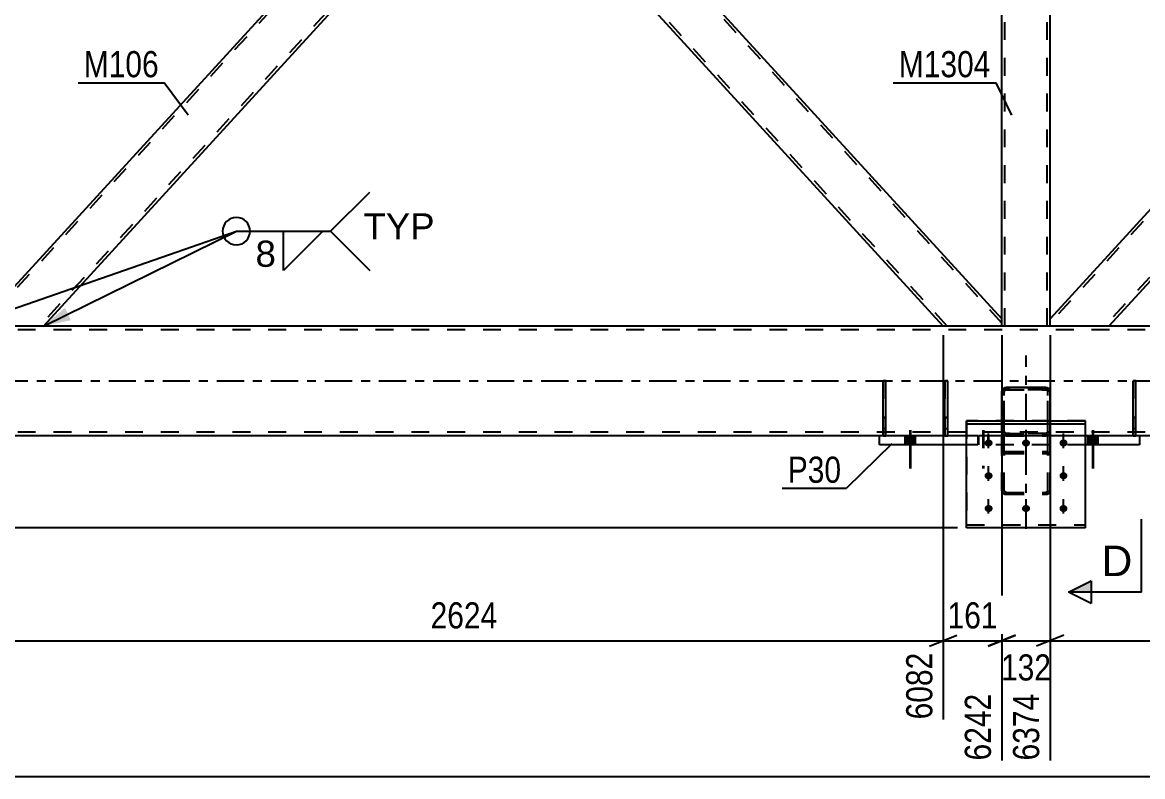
# Model space of a CAD drawing. Header units: millimetres. Extents: x -81 to 760, y -449 to 145.
# Drawn here: x 102.4 to 225.1, y -171 to -88.3 of the extents above; entities that cross this region are included whole.
import ezdxf

# ---------------------------------------------------------------- set-up
doc = ezdxf.new("R2010")
doc.units = ezdxf.units.MM
doc.linetypes.add('DXK_LINE_DOT2', pattern=[3.9198, 1.9599, -1.9599])
doc.linetypes.add('DXK_LINE_DOT3', pattern=[5.9187, 2.979, -0.9799, 0.9799, -0.9799])
doc.styles.add('Arial', font='ARIAL.TTF', dxfattribs={"height": 0.2})
doc.styles.add('Arial Narrow', font='ARIALN.TTF', dxfattribs={"height": 0.2})

# ---------------------------------------------------------------- blocks, each defined once
blk = doc.blocks.new('Part-122569792-3522 - 3516')
at = {"color": 2, "linetype": 'Continuous'}
for p, q in [((196.27, -134.6), (196.27, -133.6)), ((205.83, -133.6), (196.27, -133.6)), ((224.77, -133.6), (218.83, -133.6)), ((224.77, -133.6), (224.77, -134.6)), ((205.83, -134.6), (196.27, -134.6)), ((224.77, -134.6), (218.83, -134.6))]:
    blk.add_line(p, q, dxfattribs=at)
at = {"color": 7, "linetype": 'DXK_LINE_DOT2'}
for p, q in [((218.83, -133.6), (205.83, -133.6)), ((218.83, -134.6), (205.83, -134.6))]:
    blk.add_line(p, q, dxfattribs=at)
blk = doc.blocks.new('Part-122569792-3545 - 3516')
at = {"color": 7, "linetype": 'DXK_LINE_DOT3'}
blk.add_line((212.33, -143.82), (212.33, -124.84), dxfattribs=at)
at = {"color": 2, "linetype": 'Continuous'}
for p, q in [((209.69, -128.82), (209.73, -128.64)), ((209.73, -128.64), (209.83, -128.48)), ((209.83, -128.48), (209.99, -128.38)), ((209.99, -128.38), (210.17, -128.34)), ((210.17, -128.34), (214.49, -128.34)), ((214.49, -128.34), (214.68, -128.38)), ((214.68, -128.38), (214.83, -128.48)), ((214.83, -128.48), (214.94, -128.64)), ((214.94, -128.64), (214.97, -128.82)), ((209.69, -131.99), (209.69, -128.82)), ((214.97, -131.99), (214.97, -128.82))]:
    blk.add_line(p, q, dxfattribs=at)
at = {"color": 7, "linetype": 'DXK_LINE_DOT2'}
for p, q in [((209.95, -128.73), (209.93, -128.82)), ((210, -128.65), (209.95, -128.73)), ((210.08, -128.6), (210, -128.65)), ((210.17, -128.58), (210.08, -128.6)), ((210.17, -128.58), (214.49, -128.58)), ((214.59, -128.6), (214.49, -128.58)), ((214.66, -128.65), (214.59, -128.6)), ((214.71, -128.73), (214.66, -128.65)), ((214.73, -128.82), (214.71, -128.73)), ((209.93, -139.6), (209.93, -128.82)), ((214.73, -139.6), (214.73, -128.82)), ((209.69, -139.6), (209.69, -131.99)), ((214.97, -139.6), (214.97, -131.99)), ((209.73, -133.3), (209.69, -133.12)), ((209.83, -133.46), (209.73, -133.3)), ((209.99, -133.56), (209.83, -133.46)), ((209.93, -133.12), (209.95, -133.21)), ((209.95, -133.21), (210, -133.29)), ((210.17, -133.6), (209.99, -133.56)), ((210, -133.29), (210.08, -133.34)), ((210.08, -133.34), (210.17, -133.36)), ((210.17, -133.36), (214.49, -133.36)), ((210.17, -133.6), (214.49, -133.6)), ((214.49, -133.36), (214.59, -133.34)), ((214.68, -133.56), (214.49, -133.6)), ((214.59, -133.34), (214.66, -133.29)), ((214.66, -133.29), (214.71, -133.21)), ((214.83, -133.46), (214.68, -133.56)), ((214.71, -133.21), (214.73, -133.12)), ((214.94, -133.3), (214.83, -133.46)), ((214.97, -133.12), (214.94, -133.3)), ((209.73, -135.61), (209.69, -135.77)), ((209.83, -135.47), (209.73, -135.61)), ((209.99, -135.38), (209.83, -135.47)), ((209.93, -135.77), (209.95, -135.69)), ((209.95, -135.69), (210, -135.62)), ((210.17, -135.34), (209.99, -135.38)), ((210, -135.62), (210.08, -135.57)), ((210.08, -135.57), (210.17, -135.56)), ((210.17, -135.34), (214.49, -135.34)), ((210.17, -135.56), (214.49, -135.56)), ((214.68, -135.38), (214.49, -135.34)), ((214.49, -135.56), (214.59, -135.57)), ((214.59, -135.57), (214.66, -135.62)), ((214.66, -135.62), (214.71, -135.69)), ((214.83, -135.47), (214.68, -135.38)), ((214.71, -135.69), (214.73, -135.77)), ((214.94, -135.61), (214.83, -135.47)), ((214.97, -135.77), (214.94, -135.61)), ((209.69, -139.6), (209.73, -139.76)), ((209.73, -139.76), (209.83, -139.9)), ((209.95, -139.68), (209.93, -139.6)), ((210, -139.75), (209.95, -139.68)), ((210.08, -139.79), (210, -139.75)), ((210.17, -139.81), (210.08, -139.79)), ((210.17, -139.81), (214.49, -139.81)), ((214.59, -139.79), (214.49, -139.81)), ((214.66, -139.75), (214.59, -139.79)), ((214.71, -139.68), (214.66, -139.75)), ((214.73, -139.6), (214.71, -139.68)), ((214.83, -139.9), (214.94, -139.76)), ((214.94, -139.76), (214.97, -139.6)), ((209.83, -139.9), (209.99, -139.99)), ((209.99, -139.99), (210.17, -140.02)), ((210.17, -140.02), (214.49, -140.02)), ((214.49, -140.02), (214.68, -139.99)), ((214.68, -139.99), (214.83, -139.9))]:
    blk.add_line(p, q, dxfattribs=at)
blk = doc.blocks.new('Part-122569792-3546 - 3516')
at = {"color": 2, "linetype": 'Continuous'}
for p, q in [((209.73, -128.62), (209.69, -128.8)), ((209.83, -128.46), (209.73, -128.62)), ((209.99, -128.36), (209.83, -128.46)), ((210.17, -128.32), (209.99, -128.36)), ((214.49, -128.32), (210.17, -128.32)), ((214.68, -128.36), (214.49, -128.32)), ((214.83, -128.46), (214.68, -128.36)), ((214.94, -128.62), (214.83, -128.46)), ((214.97, -128.8), (214.94, -128.62)), ((209.69, -128.82), (209.69, -128.8)), ((214.97, -128.82), (214.97, -128.8))]:
    blk.add_line(p, q, dxfattribs=at)
at = {"color": 7, "linetype": 'DXK_LINE_DOT2'}
for p, q in [((209.69, -128.8), (209.73, -128.62)), ((209.93, -128.8), (209.95, -128.71)), ((209.95, -128.71), (210, -128.63)), ((209.99, -128.36), (210.17, -128.32)), ((210, -128.63), (210.08, -128.58)), ((210.08, -128.58), (210.17, -128.56)), ((214.49, -128.56), (210.17, -128.56)), ((214.49, -128.32), (214.68, -128.36)), ((214.49, -128.56), (214.59, -128.58)), ((214.59, -128.58), (214.66, -128.63)), ((214.66, -128.63), (214.71, -128.71)), ((214.71, -128.71), (214.73, -128.8)), ((214.94, -128.62), (214.97, -128.8)), ((209.69, -133.12), (209.69, -128.82)), ((209.93, -133.12), (209.93, -128.8)), ((214.73, -133.12), (214.73, -128.8)), ((214.97, -133.12), (214.97, -128.82)), ((209.69, -133.12), (209.73, -133.3)), ((209.73, -133.3), (209.69, -133.12)), ((209.73, -133.3), (209.83, -133.46)), ((209.83, -133.46), (209.99, -133.56)), ((209.95, -133.21), (209.93, -133.12)), ((210, -133.29), (209.95, -133.21)), ((209.99, -133.56), (210.17, -133.6)), ((210.08, -133.58), (209.99, -133.56)), ((210.08, -133.34), (210, -133.29)), ((210.17, -133.36), (210.08, -133.34)), ((210.17, -133.6), (210.08, -133.58)), ((214.49, -133.36), (210.17, -133.36)), ((214.49, -133.6), (210.17, -133.6)), ((214.59, -133.34), (214.49, -133.36)), ((214.49, -133.6), (214.68, -133.56)), ((214.66, -133.57), (214.49, -133.6)), ((214.66, -133.29), (214.59, -133.34)), ((214.71, -133.21), (214.66, -133.29)), ((214.68, -133.56), (214.66, -133.57)), ((214.68, -133.56), (214.83, -133.46)), ((214.73, -133.12), (214.71, -133.21)), ((214.83, -133.46), (214.94, -133.3)), ((214.94, -133.3), (214.97, -133.12)), ((214.97, -133.12), (214.94, -133.3))]:
    blk.add_line(p, q, dxfattribs=at)
for centre, start, end in [((210.17, -128.8), 112.5, 157.5), ((214.49, -128.8), 22.5, 67.5), ((210.17, -133.12), 202.5, 247.5), ((214.49, -133.12), 292.5, 337.5)]:
    blk.add_arc(centre, 0.48, start, end, dxfattribs=at)
blk = doc.blocks.new('Bolt-122569792-3547 - 3516')
at = {"linetype": 'Continuous'}
for points in [[(200.15, -133.6), (199.07, -133.6), (199.07, -134.6), (200.15, -134.6)], [(220.15, -133.6), (219.07, -133.6), (219.07, -134.6), (220.15, -134.6)]]:
    blk.add_hatch(color=1, dxfattribs=at).paths.add_polyline_path(points)
at = {"color": 1, "linetype": 'Continuous'}
for p, q in [((199.07, -133.6), (199.07, -134.6)), ((199.61, -133), (199.61, -137.2)), ((200.15, -133.6), (200.15, -134.6)), ((219.07, -133.6), (219.07, -134.6)), ((219.61, -133), (219.61, -137.2)), ((220.15, -133.6), (220.15, -134.6))]:
    blk.add_line(p, q, dxfattribs=at)
at = {"color": 1, "linetype": 'DXK_LINE_DOT2'}
for p, q in [((207.07, -133.6), (207.07, -134.6)), ((207.61, -133), (207.61, -137.2)), ((208.15, -133.6), (208.15, -134.6))]:
    blk.add_line(p, q, dxfattribs=at)
blk = doc.blocks.new('Bolt-122569792-3548 - 3516')
at = {"linetype": 'Continuous'}
for points in [[(200.21, -133.6), (199.13, -133.6), (199.13, -134.6), (200.21, -134.6)], [(220.21, -133.6), (219.13, -133.6), (219.13, -134.6), (220.21, -134.6)]]:
    blk.add_hatch(color=1, dxfattribs=at).paths.add_polyline_path(points)
at = {"color": 1, "linetype": 'Continuous'}
for p, q in [((199.13, -133.6), (199.13, -134.6)), ((199.67, -133), (199.67, -137.2)), ((200.21, -133.6), (200.21, -134.6)), ((219.13, -133.6), (219.13, -134.6)), ((219.67, -133), (219.67, -137.2)), ((220.21, -133.6), (220.21, -134.6))]:
    blk.add_line(p, q, dxfattribs=at)
at = {"color": 1, "linetype": 'DXK_LINE_DOT2'}
for p, q in [((207.13, -133.6), (207.13, -134.6)), ((207.67, -133), (207.67, -137.2)), ((208.21, -133.6), (208.21, -134.6))]:
    blk.add_line(p, q, dxfattribs=at)
blk = doc.blocks.new('Bolt-122569792-3682 - 3516')
at = {"color": 1, "linetype": 'DXK_LINE_DOT2'}
for p, q in [((208.23, -134.97), (208.23, -133.36)), ((212.33, -134.97), (212.33, -133.36)), ((216.43, -134.97), (216.43, -133.36)), ((208.23, -138.55), (208.23, -136.95)), ((216.43, -138.55), (216.43, -136.95)), ((208.23, -142.14), (208.23, -140.54)), ((212.33, -142.14), (212.33, -140.54)), ((216.43, -142.14), (216.43, -140.54))]:
    blk.add_line(p, q, dxfattribs=at)
blk = doc.blocks.new('Bolt-122569792-3685 - 3516')
at = {"linetype": 'Continuous'}
for points in [[(208.23, -134.02), (208.32, -134.03), (208.41, -134.05), (208.49, -134.09), (208.56, -134.15), (208.61, -134.21), (208.65, -134.29), (208.67, -134.36), (208.67, -134.44), (208.65, -134.52), (208.61, -134.6), (208.56, -134.66), (208.49, -134.72), (208.41, -134.76), (208.32, -134.78), (208.23, -134.79), (208.14, -134.78), (208.05, -134.76), (207.97, -134.72), (207.91, -134.66), (207.85, -134.6), (207.81, -134.52), (207.8, -134.44), (207.8, -134.36), (207.81, -134.29), (207.85, -134.21), (207.91, -134.15), (207.97, -134.09), (208.05, -134.05), (208.14, -134.03)], [(212.33, -134.02), (212.42, -134.03), (212.51, -134.05), (212.59, -134.09), (212.66, -134.15), (212.71, -134.21), (212.75, -134.29), (212.77, -134.36), (212.77, -134.44), (212.75, -134.52), (212.71, -134.6), (212.66, -134.66), (212.59, -134.72), (212.51, -134.76), (212.42, -134.78), (212.33, -134.79), (212.24, -134.78), (212.15, -134.76), (212.07, -134.72), (212.01, -134.66), (211.95, -134.6), (211.91, -134.52), (211.9, -134.44), (211.9, -134.36), (211.91, -134.29), (211.95, -134.21), (212.01, -134.15), (212.07, -134.09), (212.15, -134.05), (212.24, -134.03)], [(216.43, -134.02), (216.52, -134.03), (216.61, -134.05), (216.69, -134.09), (216.76, -134.15), (216.81, -134.21), (216.85, -134.29), (216.87, -134.36), (216.87, -134.44), (216.85, -134.52), (216.81, -134.6), (216.76, -134.66), (216.69, -134.72), (216.61, -134.76), (216.52, -134.78), (216.43, -134.79), (216.34, -134.78), (216.25, -134.76), (216.17, -134.72), (216.11, -134.66), (216.05, -134.6), (216.01, -134.52), (216, -134.44), (216, -134.36), (216.01, -134.29), (216.05, -134.21), (216.11, -134.15), (216.17, -134.09), (216.25, -134.05), (216.34, -134.03)], [(208.23, -137.61), (208.32, -137.62), (208.41, -137.64), (208.49, -137.68), (208.56, -137.74), (208.61, -137.8), (208.65, -137.87), (208.67, -137.95), (208.67, -138.03), (208.65, -138.11), (208.61, -138.19), (208.56, -138.25), (208.49, -138.3), (208.41, -138.34), (208.32, -138.37), (208.23, -138.38), (208.14, -138.37), (208.05, -138.34), (207.97, -138.3), (207.91, -138.25), (207.85, -138.19), (207.81, -138.11), (207.8, -138.03), (207.8, -137.95), (207.81, -137.87), (207.85, -137.8), (207.91, -137.74), (207.97, -137.68), (208.05, -137.64), (208.14, -137.62)], [(216.43, -137.61), (216.52, -137.62), (216.61, -137.64), (216.69, -137.68), (216.76, -137.74), (216.81, -137.8), (216.85, -137.87), (216.87, -137.95), (216.87, -138.03), (216.85, -138.11), (216.81, -138.19), (216.76, -138.25), (216.69, -138.3), (216.61, -138.34), (216.52, -138.37), (216.43, -138.38), (216.34, -138.37), (216.25, -138.34), (216.17, -138.3), (216.11, -138.25), (216.05, -138.19), (216.01, -138.11), (216, -138.03), (216, -137.95), (216.01, -137.87), (216.05, -137.8), (216.11, -137.74), (216.17, -137.68), (216.25, -137.64), (216.34, -137.62)], [(208.23, -141.2), (208.32, -141.2), (208.41, -141.23), (208.49, -141.27), (208.56, -141.32), (208.61, -141.39), (208.65, -141.46), (208.67, -141.54), (208.67, -141.62), (208.65, -141.7), (208.61, -141.77), (208.56, -141.84), (208.49, -141.89), (208.41, -141.93), (208.32, -141.96), (208.23, -141.97), (208.14, -141.96), (208.05, -141.93), (207.97, -141.89), (207.91, -141.84), (207.85, -141.77), (207.81, -141.7), (207.8, -141.62), (207.8, -141.54), (207.81, -141.46), (207.85, -141.39), (207.91, -141.32), (207.97, -141.27), (208.05, -141.23), (208.14, -141.2)], [(212.33, -141.2), (212.42, -141.2), (212.51, -141.23), (212.59, -141.27), (212.66, -141.32), (212.71, -141.39), (212.75, -141.46), (212.77, -141.54), (212.77, -141.62), (212.75, -141.7), (212.71, -141.77), (212.66, -141.84), (212.59, -141.89), (212.51, -141.93), (212.42, -141.96), (212.33, -141.97), (212.24, -141.96), (212.15, -141.93), (212.07, -141.89), (212.01, -141.84), (211.95, -141.77), (211.91, -141.7), (211.9, -141.62), (211.9, -141.54), (211.91, -141.46), (211.95, -141.39), (212.01, -141.32), (212.07, -141.27), (212.15, -141.23), (212.24, -141.2)], [(216.43, -141.2), (216.52, -141.2), (216.61, -141.23), (216.69, -141.27), (216.76, -141.32), (216.81, -141.39), (216.85, -141.46), (216.87, -141.54), (216.87, -141.62), (216.85, -141.7), (216.81, -141.77), (216.76, -141.84), (216.69, -141.89), (216.61, -141.93), (216.52, -141.96), (216.43, -141.97), (216.34, -141.96), (216.25, -141.93), (216.17, -141.89), (216.11, -141.84), (216.05, -141.77), (216.01, -141.7), (216, -141.62), (216, -141.54), (216.01, -141.46), (216.05, -141.39), (216.11, -141.32), (216.17, -141.27), (216.25, -141.23), (216.34, -141.2)]]:
    blk.add_hatch(color=1, dxfattribs=at).paths.add_polyline_path(points)
at = {"color": 1, "linetype": 'Continuous'}
for p, q in [((208.23, -134.97), (208.23, -133.36)), ((212.33, -134.97), (212.33, -133.36)), ((216.43, -134.97), (216.43, -133.36)), ((208.23, -138.55), (208.23, -136.95)), ((216.43, -138.55), (216.43, -136.95)), ((208.23, -142.14), (208.23, -140.54)), ((212.33, -142.14), (212.33, -140.54)), ((216.43, -142.14), (216.43, -140.54))]:
    blk.add_line(p, q, dxfattribs=at)
blk = doc.blocks.new('Part-122569792-3695 - 3516')
at = {"color": 2, "linetype": 'Continuous'}
for p, q in [((224.05, -133.6), (224.05, -127.6)), ((224.05, -127.6), (224.37, -127.6)), ((224.37, -133.6), (224.37, -127.6)), ((224.05, -131.6), (224.37, -131.6)), ((224.37, -133.6), (224.05, -133.6))]:
    blk.add_line(p, q, dxfattribs=at)
at = {"color": 7, "linetype": 'DXK_LINE_DOT2'}
blk.add_line((224.05, -132.8), (224.37, -132.8), dxfattribs=at)
blk = doc.blocks.new('Part-122569792-3698 - 3516')
at = {"color": 2, "linetype": 'Continuous'}
for p, q in [((203.45, -133.6), (203.45, -127.6)), ((203.45, -127.6), (203.77, -127.6)), ((203.77, -133.6), (203.77, -127.6)), ((203.45, -131.6), (203.77, -131.6)), ((203.77, -133.6), (203.45, -133.6))]:
    blk.add_line(p, q, dxfattribs=at)
at = {"color": 7, "linetype": 'DXK_LINE_DOT2'}
blk.add_line((203.45, -132.8), (203.77, -132.8), dxfattribs=at)
blk = doc.blocks.new('Part-122569792-3701 - 3516')
at = {"color": 2, "linetype": 'Continuous'}
for p, q in [((196.67, -133.6), (196.67, -127.6)), ((196.67, -127.6), (196.99, -127.6)), ((196.99, -133.6), (196.99, -127.6)), ((196.67, -131.6), (196.99, -131.6)), ((196.99, -133.6), (196.67, -133.6))]:
    blk.add_line(p, q, dxfattribs=at)
at = {"color": 7, "linetype": 'DXK_LINE_DOT2'}
blk.add_line((196.67, -132.8), (196.99, -132.8), dxfattribs=at)
blk = doc.blocks.new('Part-122569792-3704 - 3516')
at = {"color": 7, "linetype": 'DXK_LINE_DOT2'}
for p, q in [((224.05, -127.6), (224.05, -133.6)), ((224.37, -127.6), (224.05, -127.6)), ((224.37, -133.6), (224.37, -127.6)), ((224.37, -131.6), (224.05, -131.6)), ((224.05, -132.8), (224.37, -132.8)), ((224.05, -133.6), (224.37, -133.6))]:
    blk.add_line(p, q, dxfattribs=at)
blk = doc.blocks.new('Part-122569792-3707 - 3516')
at = {"color": 7, "linetype": 'DXK_LINE_DOT2'}
for p, q in [((203.45, -127.6), (203.45, -133.6)), ((203.77, -127.6), (203.45, -127.6)), ((203.77, -133.6), (203.77, -127.6)), ((203.77, -131.6), (203.45, -131.6)), ((203.45, -132.8), (203.77, -132.8)), ((203.45, -133.6), (203.77, -133.6))]:
    blk.add_line(p, q, dxfattribs=at)
blk = doc.blocks.new('Part-122569792-3710 - 3516')
at = {"color": 7, "linetype": 'DXK_LINE_DOT2'}
for p, q in [((196.67, -127.6), (196.67, -133.6)), ((196.99, -127.6), (196.67, -127.6)), ((196.99, -133.6), (196.99, -127.6)), ((196.99, -131.6), (196.67, -131.6)), ((196.67, -132.8), (196.99, -132.8)), ((196.67, -133.6), (196.99, -133.6))]:
    blk.add_line(p, q, dxfattribs=at)
blk = doc.blocks.new('Part-122569792-3720 - 3516')
at = {"color": 7, "linetype": 'DXK_LINE_DOT2'}
for p, q in [((578.17, -122), (-40, -122)), ((578.17, -133.2), (-40, -133.2)), ((578.17, -133.6), (-27.5, -133.6)), ((224.77, -133.6), (196.27, -133.6))]:
    blk.add_line(p, q, dxfattribs=at)
at = {"color": 2, "linetype": 'Continuous'}
for p, q in [((578.17, -121.6), (-35.2, -121.6)), ((196.27, -133.6), (-14.5, -133.6)), ((439.17, -133.6), (224.77, -133.6))]:
    blk.add_line(p, q, dxfattribs=at)
at = {"color": 7, "linetype": 'DXK_LINE_DOT3'}
blk.add_line((-42, -127.6), (578.17, -127.6), dxfattribs=at)
blk = doc.blocks.new('Part-122569792-3771 - 3516')
at = {"color": 7, "linetype": 'DXK_LINE_DOT2'}
for p, q in [((218.83, -131.99), (205.83, -131.99)), ((205.83, -131.99), (205.83, -143.68)), ((205.83, -132.3), (218.83, -132.3)), ((218.83, -143.68), (218.83, -131.99)), ((205.83, -143.37), (218.83, -143.37))]:
    blk.add_line(p, q, dxfattribs=at)
at = {"color": 2, "linetype": 'Continuous'}
blk.add_line((218.83, -143.68), (205.83, -143.68), dxfattribs=at)
blk = doc.blocks.new('Part-122569792-3780 - 3516')
at = {"color": 2, "linetype": 'Continuous'}
for p, q in [((205.83, -131.99), (218.83, -131.99)), ((205.83, -143.68), (205.83, -131.99)), ((205.83, -132.3), (218.83, -132.3)), ((218.83, -143.68), (218.83, -131.99)), ((218.83, -143.68), (205.83, -143.68))]:
    blk.add_line(p, q, dxfattribs=at)
at = {"color": 7, "linetype": 'DXK_LINE_DOT2'}
blk.add_line((205.83, -143.37), (218.83, -143.37), dxfattribs=at)
blk = doc.blocks.new('Part-122569792-3783 - 3516')
at = {"color": 7, "linetype": 'DXK_LINE_DOT2'}
for p, q in [((209.69, -128.8), (209.73, -128.62)), ((209.73, -128.62), (209.69, -128.8)), ((209.73, -128.62), (209.83, -128.46)), ((209.83, -128.46), (209.99, -128.36)), ((209.95, -128.71), (209.93, -128.8)), ((210, -128.63), (209.95, -128.71)), ((209.99, -128.36), (210.17, -128.32)), ((210.17, -128.32), (209.99, -128.36)), ((210.08, -128.58), (210, -128.63)), ((210.17, -128.56), (210.08, -128.58)), ((214.49, -128.32), (210.17, -128.32)), ((214.49, -128.56), (210.17, -128.56)), ((214.49, -128.32), (214.68, -128.36)), ((214.68, -128.36), (214.49, -128.32)), ((214.59, -128.58), (214.49, -128.56)), ((214.66, -128.63), (214.59, -128.58)), ((214.71, -128.71), (214.66, -128.63)), ((214.68, -128.36), (214.83, -128.46)), ((214.73, -128.8), (214.71, -128.71)), ((214.83, -128.46), (214.94, -128.62)), ((214.94, -128.62), (214.97, -128.8)), ((214.97, -128.8), (214.94, -128.62)), ((209.69, -133.12), (209.69, -128.8)), ((209.93, -133.12), (209.93, -128.8)), ((214.73, -133.12), (214.73, -128.8)), ((214.97, -133.12), (214.97, -128.8)), ((209.73, -133.3), (209.69, -133.12)), ((209.69, -133.12), (209.7, -133.17)), ((209.7, -133.17), (209.73, -133.3)), ((209.83, -133.46), (209.73, -133.3)), ((209.99, -133.56), (209.83, -133.46)), ((209.93, -133.12), (209.95, -133.21)), ((209.95, -133.21), (210, -133.29)), ((210.17, -133.6), (209.99, -133.56)), ((209.99, -133.56), (210.08, -133.58)), ((210, -133.29), (210.08, -133.34)), ((210.08, -133.34), (210.17, -133.36)), ((210.08, -133.58), (210.17, -133.6)), ((214.49, -133.36), (210.17, -133.36)), ((214.49, -133.6), (210.17, -133.6)), ((214.49, -133.36), (214.59, -133.34)), ((214.68, -133.56), (214.49, -133.6)), ((214.49, -133.6), (214.66, -133.57)), ((214.59, -133.34), (214.66, -133.29)), ((214.66, -133.29), (214.71, -133.21)), ((214.66, -133.57), (214.68, -133.56)), ((214.83, -133.46), (214.68, -133.56)), ((214.71, -133.21), (214.73, -133.12)), ((214.94, -133.3), (214.83, -133.46)), ((214.97, -133.12), (214.94, -133.3)), ((214.94, -133.3), (214.96, -133.17)), ((214.96, -133.17), (214.97, -133.12))]:
    blk.add_line(p, q, dxfattribs=at)
at = {"color": 7, "linetype": 'DXK_LINE_DOT3'}
blk.add_line((212.33, -130.96), (212.33, -130.96), dxfattribs=at)
at = {"color": 7, "linetype": 'DXK_LINE_DOT2'}
for centre, start, end in [((210.17, -128.8), 112.5, 157.5), ((214.49, -128.8), 22.5, 67.5), ((210.17, -133.12), 202.5, 247.5), ((214.49, -133.12), 292.5, 337.5)]:
    blk.add_arc(centre, 0.48, start, end, dxfattribs=at)
blk = doc.blocks.new('Part-122569792-3841 - 3516')
at = {"color": 2, "linetype": 'Continuous'}
for p, q in [((157.58, -63.8), (154, -67.71)), ((209.69, -120.8), (157.58, -63.8)), ((203.27, -121.6), (154, -67.71)), ((209.69, -121.6), (209.69, -120.8))]:
    blk.add_line(p, q, dxfattribs=at)
at = {"color": 7, "linetype": 'DXK_LINE_DOT2'}
for p, q in [((209.69, -121.27), (157.36, -64.04)), ((154.22, -67.48), (154.23, -67.46)), ((203.7, -121.6), (154.22, -67.48)), ((209.69, -121.6), (203.27, -121.6)), ((209.69, -121.6), (209.69, -121.57))]:
    blk.add_line(p, q, dxfattribs=at)
blk = doc.blocks.new('Part-122569792-3855 - 3516')
at = {"color": 7, "linetype": 'DXK_LINE_DOT3'}
blk.add_line((212.33, -143.82), (212.33, -124.82), dxfattribs=at)
at = {"color": 7, "linetype": 'DXK_LINE_DOT2'}
for p, q in [((209.73, -128.62), (209.69, -128.8)), ((209.83, -128.46), (209.73, -128.62)), ((209.99, -128.36), (209.83, -128.46)), ((209.93, -128.8), (209.95, -128.71)), ((209.95, -128.71), (210, -128.63)), ((210.17, -128.32), (209.99, -128.36)), ((210, -128.63), (210.08, -128.58)), ((210.08, -128.58), (210.17, -128.56)), ((210.17, -128.32), (214.49, -128.32)), ((210.17, -128.56), (214.49, -128.56)), ((214.68, -128.36), (214.49, -128.32)), ((214.49, -128.56), (214.59, -128.58)), ((214.59, -128.58), (214.66, -128.63)), ((214.66, -128.63), (214.71, -128.71)), ((214.83, -128.46), (214.68, -128.36)), ((214.71, -128.71), (214.73, -128.8)), ((214.94, -128.62), (214.83, -128.46)), ((214.97, -128.8), (214.94, -128.62)), ((209.69, -139.6), (209.69, -128.8)), ((209.93, -139.6), (209.93, -128.8)), ((214.73, -139.6), (214.73, -128.8)), ((214.97, -139.6), (214.97, -128.8)), ((209.69, -133.12), (209.73, -133.3)), ((209.73, -133.3), (209.83, -133.46)), ((209.83, -133.46), (209.99, -133.56)), ((209.95, -133.21), (209.93, -133.12)), ((210, -133.29), (209.95, -133.21)), ((209.99, -133.56), (210.17, -133.6)), ((210.08, -133.34), (210, -133.29)), ((210.17, -133.36), (210.08, -133.34)), ((210.17, -133.36), (214.49, -133.36)), ((210.17, -133.6), (214.49, -133.6)), ((214.59, -133.34), (214.49, -133.36)), ((214.49, -133.6), (214.68, -133.56)), ((214.66, -133.29), (214.59, -133.34)), ((214.71, -133.21), (214.66, -133.29)), ((214.68, -133.56), (214.83, -133.46)), ((214.73, -133.12), (214.71, -133.21)), ((214.83, -133.46), (214.94, -133.3)), ((214.94, -133.3), (214.97, -133.12)), ((209.69, -135.77), (209.73, -135.61)), ((209.73, -135.61), (209.83, -135.47)), ((209.83, -135.47), (209.99, -135.38)), ((209.95, -135.69), (209.93, -135.77)), ((210, -135.62), (209.95, -135.69)), ((209.99, -135.38), (210.17, -135.34)), ((210.08, -135.57), (210, -135.62)), ((210.17, -135.56), (210.08, -135.57)), ((210.17, -135.34), (214.49, -135.34)), ((210.17, -135.56), (214.49, -135.56)), ((214.49, -135.34), (214.68, -135.38)), ((214.59, -135.57), (214.49, -135.56)), ((214.66, -135.62), (214.59, -135.57)), ((214.71, -135.69), (214.66, -135.62)), ((214.68, -135.38), (214.83, -135.47)), ((214.73, -135.77), (214.71, -135.69)), ((214.83, -135.47), (214.94, -135.61)), ((214.94, -135.61), (214.97, -135.77)), ((209.73, -139.76), (209.69, -139.6)), ((209.83, -139.9), (209.73, -139.76)), ((209.93, -139.6), (209.95, -139.68)), ((209.95, -139.68), (210, -139.75)), ((210, -139.75), (210.08, -139.79)), ((210.08, -139.79), (210.17, -139.81)), ((210.17, -139.81), (214.49, -139.81)), ((214.49, -139.81), (214.59, -139.79)), ((214.59, -139.79), (214.66, -139.75)), ((214.66, -139.75), (214.71, -139.68)), ((214.71, -139.68), (214.73, -139.6)), ((214.94, -139.76), (214.83, -139.9)), ((214.97, -139.6), (214.94, -139.76)), ((209.99, -139.99), (209.83, -139.9)), ((210.17, -140.02), (209.99, -139.99)), ((210.17, -140.02), (214.49, -140.02)), ((214.68, -139.99), (214.49, -140.02)), ((214.83, -139.9), (214.68, -139.99))]:
    blk.add_line(p, q, dxfattribs=at)
blk = doc.blocks.new('Part-122569792-3871 - 3516')
at = {"color": 7, "linetype": 'DXK_LINE_DOT2'}
for p, q in [((214.97, -6), (209.69, -6)), ((209.69, -6.8), (209.69, -6)), ((210.01, -121.6), (210.01, -6)), ((214.65, -121.6), (214.65, -6)), ((214.97, -6.8), (214.97, -6)), ((209.69, -121.6), (209.69, -120.8)), ((214.97, -121.6), (214.97, -120.8)), ((214.97, -121.6), (209.69, -121.6))]:
    blk.add_line(p, q, dxfattribs=at)
at = {"color": 2, "linetype": 'Continuous'}
for p, q in [((209.69, -120.8), (209.69, -6.8)), ((214.97, -120.8), (214.97, -6.8))]:
    blk.add_line(p, q, dxfattribs=at)
blk = doc.blocks.new('Part-122569792-3916 - 3516')
at = {"color": 7, "linetype": 'DXK_LINE_DOT2'}
for p, q in [((320.37, -6), (214.97, -121.27)), ((326.36, -6), (319.94, -6)), ((326.36, -6.33), (220.96, -121.6)), ((270.67, -59.89), (267.09, -63.8)), ((274.24, -63.8), (270.67, -67.71)), ((221.4, -121.6), (214.97, -121.6))]:
    blk.add_line(p, q, dxfattribs=at)
at = {"color": 2, "linetype": 'Continuous'}
for p, q in [((319.94, -6), (270.67, -59.89)), ((326.36, -6.8), (326.36, -6)), ((326.36, -6.8), (274.24, -63.8)), ((267.09, -63.8), (214.97, -120.8)), ((270.67, -67.71), (221.4, -121.6)), ((214.97, -121.6), (214.97, -120.8))]:
    blk.add_line(p, q, dxfattribs=at)
blk = doc.blocks.new('Part-122569792-3926 - 3516')
at = {"color": 7, "linetype": 'DXK_LINE_DOT2'}
for p, q in [((203.7, -6), (98.31, -121.27)), ((209.69, -6), (203.27, -6)), ((209.69, -6.48), (209.69, -6)), ((209.69, -6.33), (104.3, -121.6)), ((154, -59.89), (150.42, -63.8)), ((157.58, -63.8), (154, -67.71)), ((104.73, -121.6), (98.31, -121.6))]:
    blk.add_line(p, q, dxfattribs=at)
at = {"color": 2, "linetype": 'Continuous'}
for p, q in [((203.27, -6), (154, -59.89)), ((209.69, -6.8), (157.58, -63.8)), ((209.69, -6.52), (209.69, -6.48)), ((209.69, -6.8), (209.69, -6.52)), ((150.42, -63.8), (98.31, -120.8)), ((154, -67.71), (104.73, -121.6)), ((98.31, -121.6), (98.31, -120.8))]:
    blk.add_line(p, q, dxfattribs=at)
blk = doc.blocks.new('StraightDimension-122569792-8499 - 3516')
at = {"color": 7, "linetype": 'Continuous'}
for p, q in [((209.69, -122.6), (209.69, -169.18)), ((214.97, -122.6), (214.97, -169.18)), ((208.19, -156.67), (211.19, -155.47)), ((216.47, -155.47), (213.47, -156.67)), ((209.69, -156.07), (214.97, -156.07))]:
    blk.add_line(p, q, dxfattribs=at)
at = {"color": 0}
blk.add_wipeout([(215.68, -161.02), (215.68, -156.82), (208.99, -156.82), (208.99, -161.02)], dxfattribs=at)
at = {"color": 3, "style": 'Arial Narrow'}
blk.add_text('132', height=2.863, dxfattribs=at).set_placement((209.59, -160.42))
at = {"color": 0, "linetype": 'Continuous'}
blk.add_wipeout([(214.37, -161.27), (210.17, -161.27), (210.17, -169.78), (214.37, -169.78)], dxfattribs=at)
at = {"color": 3, "linetype": 'Continuous', "style": 'Arial Narrow'}
blk.add_text('6374', height=2.863, rotation=90.0002, dxfattribs=at).set_placement((213.77, -169.18))
blk = doc.blocks.new('StraightDimension-122569792-8498 - 3516')
at = {"color": 7, "linetype": 'Continuous'}
for p, q in [((214.97, -122.6), (214.97, -169.18)), ((319.94, -122.6), (319.94, -164.68)), ((216.47, -155.47), (213.47, -156.67)), ((318.44, -156.67), (321.44, -155.47)), ((214.97, -156.07), (319.94, -156.07))]:
    blk.add_line(p, q, dxfattribs=at)
at = {"color": 0}
blk.add_wipeout([(271.71, -155.32), (271.71, -151.12), (263.2, -151.12), (263.2, -155.32)], dxfattribs=at)
at = {"color": 3, "style": 'Arial Narrow'}
blk.add_text('2624', height=2.863, dxfattribs=at).set_placement((263.8, -154.72))
at = {"color": 0, "linetype": 'Continuous'}
blk.add_wipeout([(319.34, -156.77), (315.14, -156.77), (315.14, -165.28), (319.34, -165.28)], dxfattribs=at)
at = {"color": 3, "linetype": 'Continuous', "style": 'Arial Narrow'}
blk.add_text('8998', height=2.863, rotation=90.0002, dxfattribs=at).set_placement((318.74, -164.68))
blk = doc.blocks.new('StraightDimension-122569792-4746 - 3516')
at = {"color": 7, "linetype": 'Continuous'}
blk.add_line((204.83, -143.68), (-66.6, -143.68), dxfattribs=at)
blk = doc.blocks.new('StraightDimension-122569792-4756 - 3516')
at = {"color": 7, "linetype": 'Continuous'}
blk.add_line((-41, -170.95), (597.27, -170.95), dxfattribs=at)
blk = doc.blocks.new('StraightDimension-122569792-8500 - 3516')
at = {"color": 7, "linetype": 'Continuous'}
for p, q in [((203.27, -122.6), (203.27, -164.68)), ((209.69, -122.6), (209.69, -169.18)), ((201.77, -156.67), (204.77, -155.47)), ((211.19, -155.47), (208.19, -156.67)), ((203.27, -156.07), (209.69, -156.07))]:
    blk.add_line(p, q, dxfattribs=at)
at = {"color": 0}
blk.add_wipeout([(209.82, -155.32), (209.82, -151.12), (203.14, -151.12), (203.14, -155.32)], dxfattribs=at)
at = {"color": 0, "linetype": 'Continuous'}
blk.add_wipeout([(209.09, -161.27), (204.89, -161.27), (204.89, -169.78), (209.09, -169.78)], dxfattribs=at)
at = {"color": 3, "style": 'Arial Narrow'}
blk.add_text('161', height=2.863, dxfattribs=at).set_placement((203.74, -154.72))
at = {"color": 3, "linetype": 'Continuous', "style": 'Arial Narrow'}
blk.add_text('6242', height=2.863, rotation=90.0002, dxfattribs=at).set_placement((208.49, -169.18))
blk = doc.blocks.new('StraightDimension-122569792-8501 - 3516')
at = {"color": 7, "linetype": 'Continuous'}
for p, q in [((98.31, -122.6), (98.31, -169.18)), ((203.27, -122.6), (203.27, -164.68)), ((99.81, -155.47), (96.81, -156.67)), ((201.77, -156.67), (204.77, -155.47)), ((98.31, -156.07), (203.27, -156.07))]:
    blk.add_line(p, q, dxfattribs=at)
at = {"color": 0}
blk.add_wipeout([(155.05, -155.32), (155.05, -151.12), (146.53, -151.12), (146.53, -155.32)], dxfattribs=at)
at = {"color": 3, "style": 'Arial Narrow'}
blk.add_text('2624', height=2.863, dxfattribs=at).set_placement((147.13, -154.72))
at = {"color": 0, "linetype": 'Continuous'}
blk.add_wipeout([(202.67, -156.77), (198.47, -156.77), (198.47, -165.28), (202.67, -165.28)], dxfattribs=at)
at = {"color": 3, "linetype": 'Continuous', "style": 'Arial Narrow'}
blk.add_text('6082', height=2.863, rotation=90.0002, dxfattribs=at).set_placement((202.07, -164.68))
blk = doc.blocks.new('Mark-122569792-3518 - 3516')
at = {"color": 0}
blk.add_wipeout([(192.09, -138.76), (192.09, -135.76), (186.24, -135.76), (186.24, -138.76)], dxfattribs=at)
blk.add_wipeout([(192.09, -138.76), (192.09, -135.76), (186.24, -135.76), (186.24, -138.76)], dxfattribs=at)
at = {"color": 30, "linetype": 'Continuous'}
for p in [(197.63, -134.49), (185.64, -139.36)]:
    blk.add_line(p, (192.69, -139.36), dxfattribs=at)
at = {"color": 3, "style": 'Arial Narrow'}
blk.add_text('P30', height=2.863, dxfattribs=at).set_placement((186.24, -138.76))
blk = doc.blocks.new('SectionMark-122569792-4777 - 3516')
at = {"linetype": 'Continuous'}
for points in [[(219.47, 23.61), (219.47, 22.36), (216.97, 23.61)], [(219.47, -149.49), (219.47, -150.74), (216.97, -150.74)]]:
    blk.add_hatch(color=6, dxfattribs=at).paths.add_polyline_path(points)
at = {"color": 6, "linetype": 'Continuous'}
for p, q in [((216.97, 23.61), (219.47, 24.86)), ((219.47, 22.36), (219.47, 24.86)), ((224.97, 23.61), (216.97, 23.61)), ((216.97, 23.61), (219.47, 22.36)), ((224.97, 23.61), (224.97, 15.61)), ((224.97, -150.74), (224.97, -142.74)), ((216.97, -150.74), (219.47, -149.49)), ((219.47, -149.49), (219.47, -151.99)), ((224.97, -150.74), (216.97, -150.74)), ((219.47, -151.99), (216.97, -150.74))]:
    blk.add_line(p, q, dxfattribs=at)
at = {"color": 0, "linetype": 'Continuous'}
for points in [[(223.97, 18.36), (223.97, 21.86), (220.6, 21.86), (220.6, 18.36)], [(223.97, -148.99), (223.97, -145.49), (220.6, -145.49), (220.6, -148.99)]]:
    blk.add_wipeout(points, dxfattribs=at)
at = {"color": 3, "linetype": 'Continuous', "style": 'Arial'}
for p in [(220.6, 18.36), (220.6, -148.99)]:
    blk.add_text('D', height=3.34, dxfattribs=at).set_placement(p)
blk = doc.blocks.new('Mark-122569792-3922 - 3516')
at = {"color": 0}
blk.add_wipeout([(117.37, -94.33), (117.37, -91.33), (109.15, -91.33), (109.15, -94.33)], dxfattribs=at)
blk.add_wipeout([(117.37, -94.33), (117.37, -91.33), (109.15, -91.33), (109.15, -94.33)], dxfattribs=at)
at = {"color": 30, "linetype": 'Continuous'}
for p in [(108.55, -94.93), (120.6, -98.47)]:
    blk.add_line(p, (117.97, -94.93), dxfattribs=at)
at = {"color": 3, "style": 'Arial Narrow'}
blk.add_text('M106', height=2.863, dxfattribs=at).set_placement((109.15, -94.33))
blk = doc.blocks.new('WeldMark-122569792-4829 - 3516')
at = {"linetype": 'Continuous'}
for points in [[(101.39, -120.52), (98.31, -120.8), (100.89, -119.11)], [(107.75, -120.95), (104.73, -121.6), (107.09, -119.6)]]:
    blk.add_hatch(color=30, dxfattribs=at).paths.add_polyline_path(points)
at = {"color": 3, "linetype": 'Continuous'}
for p, q in [((136.18, -111.2), (140.47, -106.92)), ((131.04, -111.2), (135.33, -111.2)), ((135.33, -111.2), (131.04, -115.49)), ((131.04, -115.49), (131.04, -111.2)), ((136.18, -111.2), (140.47, -115.49))]:
    blk.add_line(p, q, dxfattribs=at)
at = {"color": 30, "linetype": 'Continuous'}
for p, q in [((98.31, -120.8), (125.86, -111.2)), ((104.73, -121.6), (125.86, -111.2)), ((125.86, -111.2), (136.18, -111.2))]:
    blk.add_line(p, q, dxfattribs=at)
at = {"color": 3, "linetype": 'Continuous'}
blk.add_arc((125.86, -111.2), 1.5, 90, 270, dxfattribs=at)
at = {"color": 0}
blk.add_wipeout([(130.38, -115.3), (130.38, -111.9), (127.76, -111.9), (127.76, -115.3)], dxfattribs=at)
at = {"color": 3, "linetype": 'Continuous'}
blk.add_arc((125.86, -111.2), 1.5, 270, 90, dxfattribs=at)
at = {"color": 3, "style": 'Arial'}
blk.add_text('8', height=2.87, dxfattribs=at).set_placement((127.96, -115.1))
at = {"color": 0, "linetype": 'Continuous'}
blk.add_wipeout([(147.56, -112.1), (147.56, -109.1), (139.78, -109.1), (139.78, -112.1)], dxfattribs=at)
blk.add_wipeout([(147.56, -112.1), (147.56, -109.1), (139.78, -109.1), (139.78, -112.1)], dxfattribs=at)
at = {"color": 3, "linetype": 'Continuous', "style": 'Arial'}
blk.add_text('TYP', height=2.865, dxfattribs=at).set_placement((139.78, -112.1))
blk = doc.blocks.new('Mark-122569792-3867 - 3516')
at = {"color": 0}
blk.add_wipeout([(208.45, -94.33), (208.45, -91.33), (198.4, -91.33), (198.4, -94.33)], dxfattribs=at)
blk.add_wipeout([(208.45, -94.33), (208.45, -91.33), (198.4, -91.33), (198.4, -94.33)], dxfattribs=at)
at = {"color": 30, "linetype": 'Continuous'}
for p in [(197.8, -94.93), (210.76, -98.47)]:
    blk.add_line(p, (209.05, -94.93), dxfattribs=at)
at = {"color": 3, "style": 'Arial Narrow'}
blk.add_text('M1304', height=2.863, dxfattribs=at).set_placement((198.4, -94.33))

msp = doc.modelspace()

# ---------------------------------------------------------------- block references
for name in ['Part-122569792-3926 - 3516', 'Part-122569792-3871 - 3516', 'Part-122569792-3916 - 3516', 'Part-122569792-3841 - 3516', 'Part-122569792-3720 - 3516', 'Part-122569792-3855 - 3516', 'Part-122569792-3545 - 3516', 'Part-122569792-3701 - 3516', 'Part-122569792-3710 - 3516', 'Part-122569792-3698 - 3516', 'Part-122569792-3707 - 3516', 'Part-122569792-3546 - 3516', 'Part-122569792-3783 - 3516', 'Part-122569792-3695 - 3516', 'Part-122569792-3704 - 3516', 'Part-122569792-3771 - 3516', 'Part-122569792-3780 - 3516', 'Part-122569792-3522 - 3516', 'Bolt-122569792-3547 - 3516', 'Bolt-122569792-3548 - 3516', 'Bolt-122569792-3685 - 3516', 'Bolt-122569792-3682 - 3516']:
    msp.add_blockref(name, (0, 0))

# ---------------------------------------------------------------- next in the draw order: block references
for name in ['StraightDimension-122569792-4746 - 3516', 'StraightDimension-122569792-8499 - 3516']:
    msp.add_blockref(name, (0, 0))

# ---------------------------------------------------------------- next in the draw order: block references
for name in ['Mark-122569792-3922 - 3516', 'Mark-122569792-3867 - 3516', 'WeldMark-122569792-4829 - 3516', 'StraightDimension-122569792-8498 - 3516']:
    msp.add_blockref(name, (0, 0))

# ---------------------------------------------------------------- next in the draw order: block references
msp.add_blockref('StraightDimension-122569792-4756 - 3516', (0, 0))

# ---------------------------------------------------------------- next in the draw order: block references
for name in ['SectionMark-122569792-4777 - 3516', 'StraightDimension-122569792-8500 - 3516']:
    msp.add_blockref(name, (0, 0))

# ---------------------------------------------------------------- next in the draw order: block references
msp.add_blockref('StraightDimension-122569792-8501 - 3516', (0, 0))

# ---------------------------------------------------------------- next in the draw order: block references
msp.add_blockref('Mark-122569792-3518 - 3516', (0, 0))

doc.saveas('drawing.dxf')
